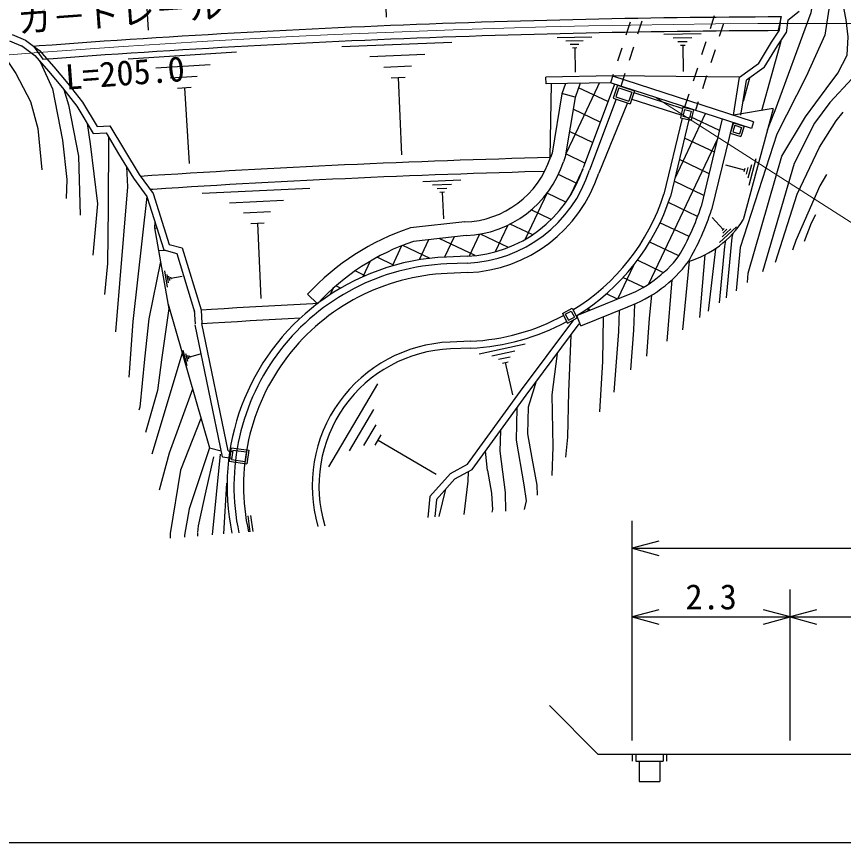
# Model space of a CAD drawing. Units: millimetres, scale not verified, with parts at other scales. Extents: x 0 to 700000, y -47500 to 447500.
# Drawn here: x 182080 to 242356, y 205000 to 265180 of the extents above; entities that cross this region are included whole.
import ezdxf
from ezdxf.enums import TextEntityAlignment as Align

# ---------------------------------------------------------------- set-up
doc = ezdxf.new("R2010")
doc.units = ezdxf.units.MM
doc.header["$LTSCALE"] = 1000
doc.layers.add('作業ﾚｲﾔ1', color=7, linetype='Continuous', lineweight=25)
doc.styles.add('@ＭＳ ゴシック', font='')
doc.styles.add('ＭＳ ゴシック', font='')
doc.styles.get('@ＭＳ ゴシック').set_extended_font_data('@MS Gothic')
doc.styles.get('ＭＳ ゴシック').set_extended_font_data('MS Gothic')

msp = doc.modelspace()

# ---------------------------------------------------------------- linework, layer by layer
at = {"layer": '作業ﾚｲﾔ1'}
for p, q in [((208811, 270670), (209023, 265130)), ((191330, 269673), (191682, 264190)), ((232654, 264307), (232962, 265258)), ((238291, 264913), (239125, 265569)), ((226812, 264770), (226504, 263819)), ((227376, 263915), (227684, 264866)), ((233612, 264669), (233304, 263718)), ((237822, 265177), (237603, 264176)), ((238291, 264913), (238178, 263987)), ((181562, 263419), (182548, 263005)), ((181756, 263880), (182742, 263466)), ((182742, 263466), (183321, 263029)), ((221478, 263652), (224021, 263698)), ((222119, 263409), (223390, 263432)), ((229256, 263885), (231987, 263934)), ((229944, 263624), (231310, 263649)), ((182441, 263066), (183020, 262630)), ((183321, 263029), (183986, 262076)), ((205780, 262985), (213820, 263322)), ((222441, 263161), (223077, 263172)), ((222605, 262909), (222923, 262915)), ((222764, 262912), (222796, 261132)), ((226195, 262868), (225887, 261917)), ((226759, 262012), (227067, 262964)), ((230290, 263357), (230973, 263369)), ((230466, 263087), (230807, 263093)), ((230637, 263090), (230671, 261178)), ((232037, 262404), (232345, 263356)), ((236399, 258337), (237804, 263397)), ((190225, 262109), (198108, 262603)), ((207824, 262265), (211844, 262434)), ((232995, 262766), (232687, 261815)), ((192245, 261444), (196186, 261691)), ((236158, 261736), (234778, 260738)), ((208863, 261503), (210872, 261588)), ((226142, 260110), (226451, 261061)), ((231420, 260502), (231729, 261453)), ((236586, 261478), (235296, 260545)), ((193280, 260718), (195250, 260841)), ((209399, 260721), (210404, 260763)), ((209901, 260742), (210137, 255114)), ((225544, 260860), (220673, 260771)), ((220682, 260271), (220673, 260771)), ((225579, 260965), (225381, 260357)), ((235809, 257502), (225536, 260832)), ((234787, 260767), (225552, 260860)), ((232379, 260864), (232070, 259913)), ((234329, 257985), (234787, 260767)), ((234875, 257990), (235296, 260545)), ((235498, 260691), (235042, 259001)), ((193822, 259960), (194807, 260022)), ((194314, 259991), (194660, 254473)), ((225381, 260357), (220682, 260271)), ((220979, 254929), (221064, 260278)), ((222099, 260297), (221818, 259548)), ((224438, 260064), (222598, 256189)), ((223175, 260316), (222788, 259288)), ((225192, 258979), (223054, 259994)), ((225668, 260264), (223374, 254165)), ((224556, 260313), (224438, 260064)), ((235655, 257027), (225381, 260357)), ((225894, 260186), (225578, 259237)), ((225989, 259996), (225767, 259332)), ((225894, 260186), (227127, 259774)), ((225989, 259996), (226938, 259679)), ((221825, 259548), (221112, 255221)), ((222804, 259309), (221833, 259569)), ((222796, 259288), (222082, 254960)), ((225578, 259237), (226811, 258826)), ((225767, 259332), (226716, 259015)), ((226938, 259679), (226716, 259015)), ((227127, 259774), (226811, 258826)), ((227080, 259634), (230658, 258488)), ((230804, 258599), (231112, 259550)), ((225788, 259167), (223842, 253989)), ((226613, 258891), (224516, 253773)), ((226922, 259159), (230507, 258011)), ((231762, 258961), (231565, 258353)), ((224631, 257488), (222654, 258427)), ((232287, 258089), (230078, 253436)), ((230652, 258582), (230466, 257804)), ((230763, 258401), (230647, 257915)), ((230652, 258582), (231430, 258396)), ((230763, 258401), (231249, 258285)), ((231249, 258285), (231133, 257799)), ((231430, 258396), (231244, 257618)), ((237239, 258481), (234329, 257985)), ((237230, 258452), (235043, 250361)), ((236821, 256935), (237363, 258277)), ((230611, 257769), (229273, 252231)), ((231088, 257656), (229743, 252076)), ((230466, 257804), (231244, 257618)), ((230647, 257915), (231133, 257799)), ((233318, 256879), (231156, 257905)), ((233521, 257719), (231985, 251350)), ((234284, 257471), (232748, 251102)), ((234345, 257443), (234105, 256679)), ((234345, 257443), (235108, 257203)), ((235809, 257502), (235655, 257027)), ((224070, 255997), (222385, 256797)), ((234443, 257255), (234293, 256778)), ((234293, 256778), (234770, 256628)), ((234443, 257255), (234920, 257105)), ((234920, 257105), (234770, 256628)), ((235108, 257203), (234868, 256440)), ((222598, 256189), (222118, 255178)), ((233177, 256262), (228156, 245687)), ((232944, 255299), (230775, 256328)), ((234105, 256679), (234868, 256440)), ((237491, 256603), (234822, 248357)), ((221112, 255221), (220996, 254914)), ((223510, 254506), (222117, 255167)), ((222082, 254960), (221948, 254605)), ((232564, 253722), (230395, 254752)), ((235651, 254375), (235390, 253409)), ((235975, 254806), (235453, 252874)), ((223348, 254067), (222390, 252048)), ((235134, 253997), (233782, 254362)), ((235167, 254118), (235102, 253876)), ((235393, 254186), (235262, 253703)), ((211684, 253159), (214464, 253287)), ((222927, 253025), (221574, 253668)), ((232184, 252145), (230015, 253175)), ((195605, 252313), (203469, 252674)), ((212392, 252913), (213782, 252977)), ((212752, 252651), (213447, 252683)), ((212939, 252381), (213286, 252397)), ((213112, 252389), (213202, 250443)), ((220766, 252331), (219161, 248950)), ((222123, 251649), (220747, 252303)), ((229750, 252076), (229749, 252077)), ((197607, 251617), (201539, 251797)), ((231725, 250606), (229592, 251618)), ((198626, 250875), (200592, 250965)), ((221062, 250396), (219603, 251089)), ((231989, 251351), (231992, 251350)), ((192171, 250218), (192139, 249784)), ((199153, 250111), (200136, 250157)), ((214748, 250211), (210801, 249780)), ((231104, 249143), (228983, 250150)), ((233594, 249668), (232791, 250540)), ((192139, 249784), (193209, 243743)), ((192139, 249784), (192334, 249770)), ((199645, 250134), (199897, 244629)), ((217889, 249972), (216971, 248037)), ((219703, 249284), (218064, 250062)), ((234561, 249869), (233316, 248721)), ((234135, 249706), (233512, 249132)), ((233672, 249740), (233516, 249597)), ((233865, 249687), (233553, 249400)), ((214857, 249217), (211017, 248798)), ((215504, 247763), (212893, 249003)), ((213970, 249120), (213270, 247646)), ((215823, 249320), (215067, 247728)), ((217945, 248361), (215901, 249332)), ((210150, 248476), (209450, 247001)), ((212230, 247560), (210232, 248508)), ((212117, 248918), (211419, 247449)), ((230363, 247738), (228230, 248750)), ((234822, 248357), (234540, 245192)), ((192427, 248153), (192926, 248142)), ((231877, 243260), (232273, 247821)), ((233018, 248264), (232502, 243714)), ((207857, 247349), (207320, 246218)), ((209611, 247046), (208366, 247637)), ((214920, 247718), (213421, 247655)), ((214941, 247218), (213443, 247155)), ((229233, 246517), (227333, 247419)), ((231100, 247350), (230616, 242346)), ((193088, 245472), (192878, 246652)), ((207492, 246295), (206758, 246643)), ((227043, 247043), (225879, 244592)), ((193153, 245788), (193049, 246378)), ((193245, 245957), (193193, 246251)), ((193350, 246051), (193324, 246199)), ((193337, 246125), (194162, 246272)), ((214971, 246519), (213472, 246456)), ((227773, 245453), (226284, 246160)), ((229849, 245991), (229484, 241525)), ((205167, 245385), (204946, 244919)), ((205701, 245388), (205358, 245550)), ((204017, 244252), (203299, 244949)), ((222917, 243385), (226333, 244777)), ((225882, 244593), (225072, 244978)), ((193123, 244227), (196138, 233745)), ((204155, 244364), (204133, 244375)), ((195034, 243785), (195094, 242787)), ((195533, 243815), (195593, 242817)), ((221865, 243545), (222569, 243925)), ((221865, 243545), (222245, 242841)), ((222068, 243485), (222508, 243722)), ((222508, 243722), (222745, 243282)), ((222569, 243925), (222949, 243221)), ((223219, 242644), (226635, 244036)), ((223890, 243782), (223675, 243884)), ((223841, 244001), (223700, 243705)), ((218825, 237887), (222692, 243083)), ((222068, 243485), (222305, 243045)), ((222245, 242841), (222949, 243221)), ((222305, 243045), (222745, 243282)), ((223219, 242644), (222917, 243385)), ((197083, 233098), (195103, 242716)), ((197501, 233544), (195593, 242817)), ((219227, 237588), (223093, 242784)), ((215182, 241524), (213683, 241460)), ((215812, 240604), (219160, 241340)), ((194149, 240661), (191938, 233293)), ((194526, 239739), (194223, 240845)), ((194561, 240046), (194409, 240599)), ((194706, 240383), (195481, 240595)), ((215203, 241024), (213704, 240961)), ((216722, 240453), (218396, 240821)), ((194634, 240214), (194558, 240491)), ((194725, 240314), (194687, 240452)), ((217214, 240210), (218051, 240394)), ((217497, 239921), (217916, 240013)), ((217706, 239967), (218222, 237624)), ((204852, 232370), (208418, 238412)), ((214945, 232564), (218825, 237887)), ((215285, 232179), (219229, 237592)), ((206347, 233524), (208131, 236545)), ((207397, 233923), (208289, 235433)), ((208225, 233944), (208670, 234699)), ((208448, 234321), (212677, 231825)), ((196138, 233745), (196992, 233539)), ((196373, 227413), (196958, 233296)), ((197501, 233544), (197839, 233497)), ((197725, 233766), (197587, 232775)), ((197725, 233766), (199012, 233586)), ((197853, 233596), (197756, 232903)), ((197853, 233596), (198843, 233458)), ((198843, 233458), (198747, 232765)), ((199012, 233586), (198874, 232596)), ((216405, 232111), (216253, 233507)), ((197083, 233098), (197770, 233002)), ((197587, 232775), (198874, 232596)), ((197756, 232903), (198747, 232765)), ((213717, 231882), (214945, 232564)), ((214033, 231485), (215285, 232179)), ((212211, 230207), (213717, 231882)), ((212693, 229994), (214033, 231485)), ((197389, 231177), (197163, 227476)), ((213359, 230734), (212867, 228747)), ((212211, 230207), (212058, 228682)), ((212693, 229994), (212565, 228723)), ((198937, 228797), (199095, 227633)), ((199135, 228823), (199294, 227649)), ((226963, 212433), (226963, 228433)), ((195264, 227530), (195260, 227322)), ((228895, 226951), (226963, 226433)), ((226963, 226433), (307213, 226433)), ((226963, 226433), (228895, 225916)), ((238463, 212433), (238463, 223433)), ((228895, 221951), (226963, 221433)), ((238463, 221433), (236531, 221951)), ((240395, 221951), (238463, 221433)), ((226963, 221433), (238463, 221433)), ((226963, 221433), (228895, 220916)), ((236531, 220916), (238463, 221433)), ((238463, 221433), (255963, 221433)), ((238463, 221433), (240395, 220916)), ((224463, 211433), (220927, 214969)), ((224463, 211433), (226963, 211433)), ((226963, 211433), (226963, 210933)), ((226963, 211433), (238463, 211433)), ((227213, 211433), (227213, 210933)), ((229213, 211433), (229213, 210933)), ((229463, 211433), (229463, 210933)), ((238463, 211433), (255963, 211433)), ((227213, 210933), (229213, 210933)), ((227463, 210933), (227463, 209433)), ((228963, 210933), (228963, 209433)), ((227463, 209433), (228963, 209433)), ((40000, 205000), (579000, 205000))]:
    msp.add_line(p, q, dxfattribs=at)
at = {"layer": '作業ﾚｲﾔ1', "lineweight": 13}
msp.add_line((243462, 249824), (228640, 259300), dxfattribs=at)
at = {"layer": '作業ﾚｲﾔ1'}
for points in [[(235370, 245793), (235417, 246489), (237856, 254994), (239581, 257871), (241092, 259911), (241940, 261044), (242616, 262366), (242711, 263701), (242546, 264932), (242099, 267346), (242065, 269039), (242124, 269552)], [(241073, 268043), (241085, 267963), (241284, 265722), (240988, 263828), (239634, 260814), (237491, 256603)], [(237303, 258128), (240010, 265483), (240235, 266916)], [(183321, 263029), (183725, 263060), (184673, 263130), (185620, 263199), (186568, 263267), (187515, 263334), (188463, 263400), (189411, 263464), (190359, 263527), (191307, 263589), (192255, 263650), (193203, 263710), (194151, 263768), (195099, 263826), (196048, 263882), (196996, 263937), (197945, 263991), (198893, 264043), (199842, 264094), (200790, 264145), (201739, 264194), (202688, 264242), (203637, 264288), (204586, 264334), (205535, 264378), (206484, 264421), (207433, 264463), (208382, 264504), (209331, 264543), (210280, 264581), (211230, 264619), (212179, 264655), (213128, 264689), (214078, 264723), (215027, 264755), (215977, 264787), (216926, 264817), (217876, 264845), (218825, 264873), (219775, 264900), (220725, 264925), (221674, 264949), (222624, 264972), (223574, 264994), (224523, 265014), (225473, 265033), (226423, 265052), (227373, 265069), (228323, 265084), (229273, 265099), (230223, 265112), (231173, 265125), (232122, 265136), (233072, 265145), (234022, 265154), (234798, 265160), (234972, 265162), (235923, 265168), (236873, 265173), (237822, 265177)], [(183321, 263029), (183725, 263060), (184673, 263130), (185620, 263199), (186568, 263267), (187515, 263334), (188463, 263400), (189411, 263464), (190359, 263527), (191307, 263589), (192255, 263650), (193203, 263710), (194151, 263768), (195099, 263826), (196048, 263882), (196996, 263937), (197945, 263991), (198893, 264043), (199842, 264094), (200790, 264145), (201739, 264194), (202688, 264242), (203637, 264288), (204586, 264334), (205535, 264378), (206484, 264421), (207433, 264463), (208382, 264504), (209331, 264543), (210280, 264581), (211230, 264619), (212179, 264655), (213128, 264689), (214078, 264723), (215027, 264755), (215977, 264787), (216926, 264817), (217876, 264845), (218825, 264873), (219775, 264900), (220725, 264925), (221674, 264949), (222624, 264972), (223574, 264994), (224523, 265014), (225473, 265033), (226423, 265052), (227373, 265069), (228323, 265084), (229273, 265099), (230223, 265112), (231173, 265125), (232122, 265136), (233072, 265145), (234022, 265154), (234798, 265160), (234972, 265162), (235923, 265168), (236873, 265173), (237822, 265177)], [(184285, 262099), (184746, 262133), (185692, 262202), (186639, 262270), (187585, 262336), (188531, 262402), (189478, 262466), (190425, 262529), (191371, 262591), (192318, 262652), (193265, 262712), (194212, 262770), (195159, 262827), (196106, 262884), (197053, 262938), (198000, 262992), (198948, 263045), (199895, 263096), (200843, 263146), (201790, 263195), (202738, 263243), (203685, 263289), (204633, 263335), (205581, 263379), (206528, 263422), (207476, 263464), (208424, 263504), (209372, 263544), (210320, 263582), (211268, 263619), (212216, 263655), (213164, 263690), (214112, 263724), (215061, 263756), (216009, 263787), (216957, 263817), (217905, 263846), (218854, 263874), (219802, 263900), (220751, 263925), (221699, 263949), (222647, 263972), (223596, 263994), (224544, 264014), (225493, 264034), (226442, 264052), (227390, 264069), (228339, 264085), (229287, 264099), (230236, 264112), (231185, 264125), (232133, 264136), (233082, 264146), (234031, 264154), (234805, 264160), (234980, 264162), (235929, 264168), (236878, 264173), (237702, 264176), (237822, 265177)], [(179760, 264187), (180508, 263285), (182029, 261030), (183090, 258998), (183631, 257032), (183931, 254016)], [(183986, 262076), (184746, 262133), (185692, 262202), (186639, 262270), (187585, 262336), (188531, 262402), (189478, 262466), (190425, 262529), (191371, 262591), (192318, 262652), (193265, 262712), (194212, 262770), (195159, 262827), (196106, 262884), (197053, 262938), (198000, 262992), (198948, 263045), (199895, 263096), (200843, 263146), (201790, 263195), (202738, 263243), (203685, 263289), (204633, 263335), (205581, 263379), (206528, 263422), (207476, 263464), (208424, 263504), (209372, 263544), (210320, 263582), (211268, 263619), (212216, 263655), (213164, 263690), (214112, 263724), (215061, 263756), (216009, 263787), (216957, 263817), (217905, 263846), (218854, 263874), (219802, 263900), (220751, 263925), (221699, 263949), (222647, 263972), (223596, 263994), (224544, 264014), (225493, 264034), (226442, 264052), (227390, 264069), (228339, 264085), (229287, 264099), (230236, 264112), (231185, 264125), (232133, 264136), (233082, 264146), (234031, 264154), (234805, 264160), (234980, 264162), (235929, 264168), (236878, 264173), (237603, 264176)], [(236158, 261736), (237116, 263321), (237702, 264176)], [(236586, 261478), (237536, 263050), (238178, 263987)], [(183318, 263031), (183752, 262705), (184791, 261523), (185830, 260292), (186876, 258936), (187946, 257173), (188888, 257205), (189951, 255440), (191010, 253673), (192039, 252293), (193213, 248580), (194162, 248315), (195533, 243815)], [(183017, 262632), (183410, 262336), (184412, 261196), (185441, 259978), (186463, 258653), (187670, 256664), (188611, 256695), (189523, 255182), (190594, 253394), (191588, 252062), (192818, 248172), (193764, 247907), (195054, 243670)], [(183758, 261940), (183835, 261823), (184707, 259921), (185424, 256182), (185753, 253311), (185694, 251929)], [(243017, 260701), (242985, 260658), (241351, 258923), (240243, 257414), (238753, 254467), (236453, 246578)], [(185524, 259870), (185862, 258747), (186592, 255013), (186719, 250715)], [(237408, 247271), (238987, 252240), (240599, 255672), (241825, 257571), (242346, 258219)], [(187235, 257380), (187453, 255905), (187971, 251539), (187637, 247796)], [(188786, 256405), (188760, 251243), (188704, 247189), (188487, 244931)], [(191099, 253554), (191954, 253610), (192889, 253670), (193825, 253729), (194761, 253787), (195696, 253844), (196632, 253899), (197568, 253953), (198504, 254006), (199440, 254058), (200376, 254109), (201313, 254158), (202249, 254207), (203185, 254254), (204121, 254300), (205058, 254345), (205994, 254388), (206931, 254431), (207867, 254472), (208804, 254513), (209741, 254552), (210678, 254589), (211614, 254626), (212551, 254662), (213488, 254696), (214425, 254729), (215362, 254761), (216299, 254792), (217236, 254821), (218173, 254850), (219110, 254877), (221002, 254930)], [(190100, 254218), (190177, 252768), (189294, 242207)], [(191811, 252599), (192018, 252612), (192953, 252672), (193887, 252731), (194822, 252789), (195756, 252845), (196691, 252901), (197625, 252955), (198560, 253008), (199495, 253060), (200430, 253110), (201365, 253160), (202300, 253208), (203235, 253255), (204170, 253301), (205105, 253346), (206040, 253390), (206976, 253432), (207911, 253473), (208846, 253513), (209782, 253552), (210717, 253590), (211653, 253627), (212588, 253662), (213524, 253696), (214460, 253730), (215395, 253762), (216331, 253792), (217267, 253822), (218203, 253850), (219139, 253878), (220584, 253918)], [(241119, 253676), (240639, 252836), (238879, 248852), (238644, 248168)], [(191586, 252064), (190569, 242953), (190274, 238902)], [(240320, 250720), (240013, 250127), (239495, 248785)], [(233837, 244682), (233862, 244987), (234246, 249090), (234312, 249393)], [(233326, 244311), (233697, 248417), (233786, 248866)], [(192573, 247330), (191724, 243145), (191396, 240212), (191057, 236728), (190989, 236494)], [(228360, 244869), (228186, 243192), (227987, 240440)], [(195533, 243815), (196293, 243861), (197217, 243916), (198140, 243970), (199064, 244022), (199987, 244073), (200911, 244123), (201835, 244172), (202758, 244220), (203682, 244266), (204045, 244284)], [(227126, 244231), (227053, 242327), (226829, 239430)], [(193181, 243902), (192645, 240169), (192352, 237933), (191470, 234869)], [(226011, 243779), (225968, 242232), (225616, 237800)], [(195593, 242817), (196353, 242863), (197275, 242918), (198197, 242971), (199120, 243023), (200042, 243075), (200964, 243125), (201887, 243173), (202775, 243219)], [(224837, 243304), (224786, 240051), (224562, 236383)], [(222490, 241974), (222307, 237827), (222235, 234521), (222096, 233068)], [(221484, 240622), (221104, 237616), (221172, 233822), (221103, 231734)], [(219933, 238538), (219818, 238124), (219381, 236719), (219321, 234784), (219638, 233000), (220014, 231036), (220031, 230293)], [(194906, 238027), (193204, 233357), (192477, 230675)], [(218543, 236650), (218494, 234316), (219047, 231057), (219223, 229899), (219083, 229251)], [(195520, 235893), (194030, 232118), (193290, 227516), (193273, 227162)], [(217354, 235019), (217314, 233500), (217690, 230511), (217726, 229141)], [(196138, 233745), (194668, 229301), (194328, 227388), (194316, 227246)], [(196434, 233087), (195881, 230610), (195317, 228060), (195271, 227596)], [(216405, 232111), (216699, 230455), (216781, 229259), (216735, 229060)], [(215002, 232023), (214965, 231328), (214688, 228895)]]:
    msp.add_lwpolyline(points, dxfattribs=at)
at = {"layer": '作業ﾚｲﾔ1', "lineweight": 13}
for radius, start, end in [(770000, 89.78145, 102.3077), (759500, 86.36585, 101.2796)]:
    msp.add_arc((240476, -494818), radius, start, end, dxfattribs=at)
at = {"layer": '作業ﾚｲﾔ1'}
for centre, radius, start, end in [((214528, 257010), 6800, 271.73178, 342.0429), ((214528, 257010), 7800, 272.41712, 342.0429), ((214528, 257010), 9300, 272.41712, 342.0429), ((214528, 257010), 9800, 272.41712, 342.0429), ((214528, 257010), 10500, 272.41712, 342.0429), ((214528, 257010), 15500, 301.54237, 342.0429), ((214528, 257010), 16000, 301.62168, 342.0429), ((214094, 257233), 18838, 329.72082, 341.80276), ((214528, 257010), 19150, 329.64046, 342.0429), ((229020, 254152), 7117, 286.59157, 327.81585), ((216437, 232790), 17901, 108.34967, 137.2153), ((216437, 232790), 16901, 108.70463, 137.2977), ((223313, 253112), 8865, 289.91689, 322.66192), ((214126, 230970), 16200, 92.41712, 192.12313), ((214126, 230970), 16700, 92.41712, 127.1099), ((223313, 253112), 9665, 289.91689, 323.28183), ((214126, 230970), 15500, 92.41712, 192.46373), ((214126, 230970), 16700, 127.1099, 191.89747), ((214528, 257010), 15500, 272.41712, 298.58351), ((214528, 257010), 16000, 272.41712, 298.57611), ((214528, 257010), 16000, 301.4424, 301.62168), ((214126, 230970), 10500, 92.41712, 196.23872), ((214126, 230970), 10000, 92.41712, 196.82801)]:
    msp.add_arc(centre, radius, start, end, dxfattribs=at)

# ---------------------------------------------------------------- texts
at = {"layer": '作業ﾚｲﾔ1', "style": 'ＭＳ ゴシック'}
msp.add_text('ガ－ドレ－ル', height=1833, rotation=4.2, dxfattribs=at).set_placement((189767, 263989), align=Align.BOTTOM_CENTER)
at = {"layer": '作業ﾚｲﾔ1', "style": '@ＭＳ ゴシック'}
msp.add_text('L=205.0', height=1833, rotation=4.2, dxfattribs=at).set_placement((189913, 261994), align=Align.TOP_CENTER)
at = {"layer": '作業ﾚｲﾔ1', "style": 'ＭＳ ゴシック'}
msp.add_text('2.3', height=1833, dxfattribs=at).set_placement((232713, 221433), align=Align.BOTTOM_CENTER)

doc.saveas('drawing.dxf')
